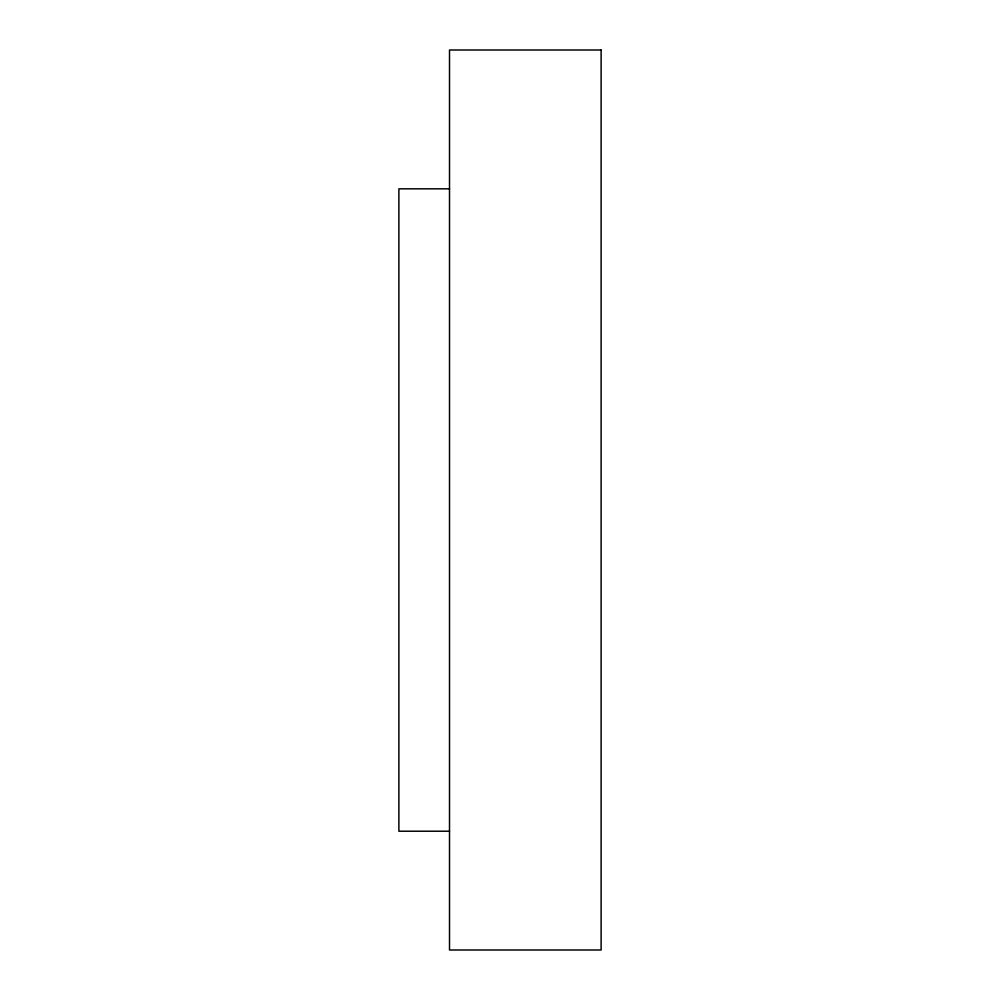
<?xml version="1.0" encoding="UTF-8"?>
<svg xmlns="http://www.w3.org/2000/svg" width="1000" height="1000" viewBox="0 0 1000 1000"><rect width="100%" height="100%" fill="white"/><g stroke="black" fill="none" stroke-linecap="round" stroke-linejoin="round"><path stroke-width="1.5" d="M449.513 188.837L398.888 188.837L398.888 831.213L449.513 831.213M601.112 50L449.513 50L449.513 950L601.112 950L601.112 50"/></g></svg>
